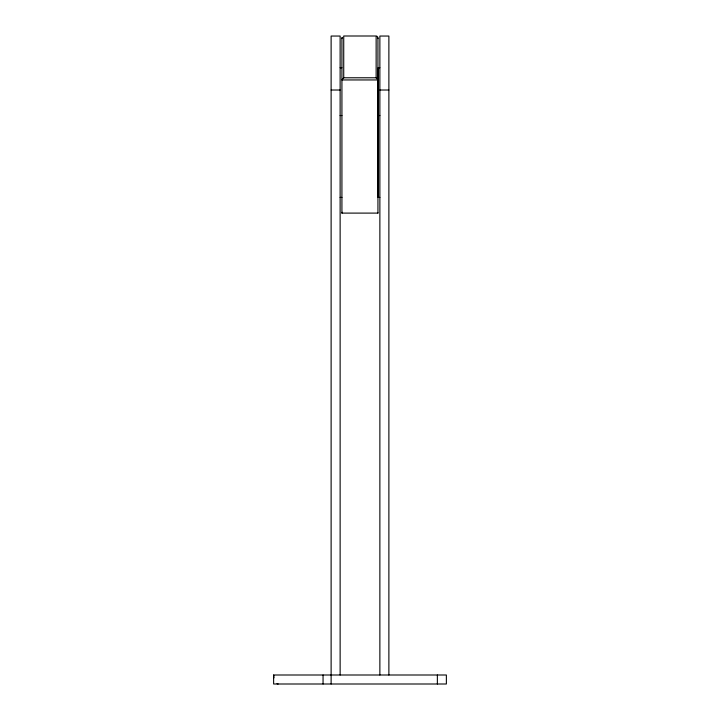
<?xml version="1.0" encoding="UTF-8"?>
<svg xmlns="http://www.w3.org/2000/svg" width="720" height="720" viewBox="0 0 720 720"><rect width="100%" height="100%" fill="white"/><g stroke="black" fill="none" stroke-linecap="round" stroke-linejoin="round"><path stroke-width="1.08" d="M377.937 37.8L377.937 213.102L341.928 213.102L342.342 212.265M343.728 77.778L341.928 79.947L377.937 79.956L376.137 77.778L376.137 36L343.728 36L343.728 77.778L376.137 77.778M340.11 67.752L341.91 67.752M379.872 67.752L378.072 67.752L378.072 197.433L379.872 197.433M331.119 90.018L340.128 90.018M379.872 90.018L388.881 90.018M340.11 115.515L341.91 115.515M378.072 115.515L379.872 115.515M340.11 197.433L341.91 197.433M273.627 675L446.373 675L446.373 684L273.627 684L273.627 675L273.933 677.817M278.136 684L277.02 683.703M376.803 36.126L377.811 37.134M377.712 212.526L377.937 213.03M437.364 675L437.364 684M388.881 675L388.881 36.045L379.872 36.045L379.872 675M341.928 37.8L341.928 213.102M340.128 675L340.128 36.045L331.119 36.045L331.119 684M323.055 675L323.055 684M377.811 37.935A1.8 1.773 0 0 1 377.937 38.592M341.928 38.592A1.8 1.773 0 0 1 342.45 37.332"/></g></svg>
